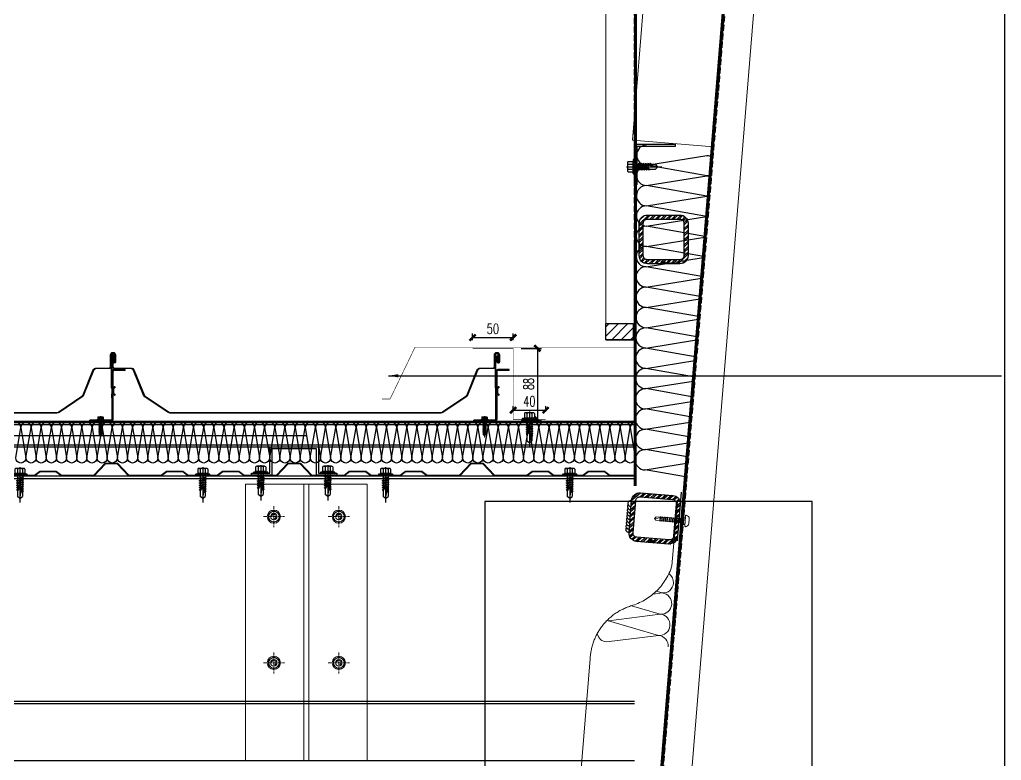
# Model space of a CAD drawing. Extents: x -160106 to 966792, y -663931 to 1550022.
# Drawn here: x -60732 to -59523, y -112277 to -111365 of the extents above; entities that cross this region are included whole.
import ezdxf
from ezdxf.enums import TextEntityAlignment as Align
from ezdxf.xclip import XClip

# ---------------------------------------------------------------- set-up
doc = ezdxf.new("R2010")
doc.units = 0
for name, pattern in [('CENTER', [2, 1.25, -0.25, 0.25, -0.25]), ('DASH', [0.35, 0.25, -0.1]), ('ZN-DASH', [0.35, 0.25, -0.1])]:
    doc.linetypes.add(name, pattern=pattern)
for name, color, linetype in [('!ZN4-配件-11', 11, 'Continuous'), ('!ZN5-钢材断面-2', 2, 'Continuous'), ('!ZN6-虚线-8', 8, 'ZN-DASH'), ('20剖面图$0$A-LIN-V', 9, 'Continuous'), ('20剖面图$0$AS-WALL', 40, 'Continuous'), ('A-AXIS-DP', 126, 'Continuous'), ('A-LIN-V', 9, 'Continuous'), ('AS-WALL', 40, 'Continuous'), ('BWM', 8, 'Continuous'), ('DIM', 173, 'Continuous'), ('Fill', 8, 'Continuous'), ('Glass cotton', 95, 'Continuous'), ('pj', 4, 'Continuous'), ('SEAMLOK75 - SHEET', 6, 'Continuous'), ('V900型压型底板', 190, 'Continuous'), ('ZX', 240, 'CENTER'), ('焊缝', 8, 'Continuous'), ('紧固件', 40, 'Continuous'), ('虹吸雨水斗', 6, 'Continuous')]:
    doc.layers.add(name, color=color, linetype=linetype)
doc.layers.add('0_INSULATION', color=252, linetype='Continuous', lineweight=9, transparency=0.2)
for name, color, linetype, lineweight in [('0_SCREW RIVET', 4, 'Continuous', 15), ('S-dim', 81, 'Continuous', 0), ('屋面板', 6, 'Continuous', 13), ('底板', 2, 'Continuous', 13), ('彩钢板', 6, 'Continuous', 15), ('粗', 7, 'Continuous', 50), ('防火岩棉', 252, 'Continuous', 13)]:
    doc.layers.add(name, color=color, linetype=linetype, lineweight=lineweight)
doc.layers.add('@ZN-型材编号（非打印层）', color=8, linetype='Continuous', plot=False)
doc.styles.add('DHTEXT-1', font='ROMANS.shx', dxfattribs={"width": 0.7, "bigfont": 'CHINESE.shx'})
doc.dimstyles.new('ZN5', dxfattribs={"dimscale": 5, "dimtxt": 2.5, "dimasz": 1.5, "dimexe": 1, "dimexo": 2, "dimgap": 0.9, "dimtad": 1, "dimdec": 0, "dimdsep": 46, "dimtxsty": 'DHTEXT-1', "dimblk": 'ARCHTICK', "dimcen": 2.5, "dimclrd": 173, "dimclre": 173, "dimclrt": 7, "dimazin": 2, "dimtfac": 1, "dimtdec": 0, "dimtix": 1, "dimtmove": 2, "dimatfit": 3, "dimfxl": 0, "dimtolj": 1, "dimtzin": 0, "dimarcsym": 0})
doc.dimstyles.new('ZN8', dxfattribs={"dimscale": 8, "dimtxt": 2.5, "dimasz": 1.5, "dimexe": 1, "dimexo": 2, "dimgap": 0.9, "dimtad": 1, "dimdec": 0, "dimdsep": 46, "dimtxsty": 'DHTEXT-1', "dimblk": 'ARCHTICK', "dimcen": 2.5, "dimclrd": 173, "dimclre": 173, "dimclrt": 7, "dimazin": 2, "dimtfac": 1, "dimtix": 1, "dimtmove": 2, "dimatfit": 3, "dimfxl": 0, "dimarcsym": 0})

# ---------------------------------------------------------------- blocks, each defined once
blk = doc.blocks.new('A$C134259d2')
h = blk.add_hatch()
h.set_pattern_fill('ANSI31', color=256, scale=2.574546, style=0)
h.set_pattern_definition([(225, (34466.569, 41955.906), (5.7800201, -5.7800201), [])])
h.paths.add_polyline_path([(193, -2117.9), (226.4, -2117.9), (226.4, -2137.9), (193, -2137.9)])
at = {"layer": '!ZN6-虚线-8', "ltscale": 30}
blk.add_line((228.2, -2137.9), (228.2, -5.5), dxfattribs=at)
blk.add_lwpolyline([(193, -2117.9), (226.4, -2117.9), (226.4, -2137.9), (193, -2137.9)], close=True)
at = {"layer": '屋面板', "color": 8, "const_width": 0.7}
blk.add_lwpolyline([(228, -1756.7), (228, -1855.6)], close=True, dxfattribs=at)
at = {"layer": '彩钢板', "color": 1}
for p, q in [((193, -2137.9), (193, -5.5)), ((229, -2137.9), (229, -5.5)), ((193, -2137.9), (229, -2137.9))]:
    blk.add_line(p, q, dxfattribs=at)
at = {"layer": '防火岩棉', "color": 0, "const_width": 3.75}
blk.add_lwpolyline([(230.4, -6.9), (229, -2318)], dxfattribs=at)
blk = doc.blocks.new('*U3026')
at = {"layer": 'pj'}
for p, q in [((-4.4, 0.45), (-4.4, 0)), ((4.4, 0), (-4.4, 0)), ((-4.1, 0.75), (-3.1, 1)), ((4.1, 0.75), (-4.1, 0.75)), ((-3.1, 3.85), (-3.1, 1)), ((3.1, 1), (-3.1, 1)), ((2.33, 4.25), (-2.33, 4.25)), ((-2.04, 0.75), (-1.55, 1)), ((-1.55, 3.85), (-1.55, 1)), ((-1.55, 0), (-1.55, -1.59)), ((1.55, 3.85), (1.55, 1)), ((2.15, 0.75), (1.55, 1)), ((1.55, 0), (1.55, -1.09)), ((3.1, 3.85), (3.1, 1)), ((4.1, 0.75), (3.1, 1)), ((4.4, 0.45), (4.4, 0)), ((-2.11, -1.9), (2.11, -1.4)), ((-2.11, -1.9), (-1.55, -1.59)), ((-2.11, -1.9), (-1.55, -2.21)), ((-2.11, -3.3), (2.11, -2.8)), ((-2.11, -3.3), (-1.55, -2.99)), ((-2.11, -3.3), (-1.55, -3.61)), ((-2.11, -4.7), (2.11, -4.2)), ((-2.11, -4.7), (-1.55, -4.39)), ((-2.11, -4.7), (-1.55, -5.01)), ((-2.11, -6.1), (2.11, -5.6)), ((-2.11, -6.1), (-1.55, -5.79)), ((-1.55, -1.59), (1.55, -1.09)), ((-1.55, -2.21), (1.55, -1.71)), ((-1.55, -2.21), (-1.55, -2.99)), ((-1.55, -2.99), (1.55, -2.49)), ((-1.55, -3.61), (1.55, -3.11)), ((-1.55, -3.61), (-1.55, -4.39)), ((-1.55, -4.39), (1.55, -3.89)), ((-1.55, -5.01), (1.55, -4.51)), ((-1.55, -5.01), (-1.55, -5.79)), ((-1.55, -5.79), (1.55, -5.29)), ((-1.55, -6.41), (1.55, -5.91)), ((1.55, -0.31), (1.55, -1.09)), ((2.11, -1.4), (1.55, -1.09)), ((2.11, -1.4), (1.55, -1.71)), ((1.55, -1.71), (1.55, -2.49)), ((2.11, -2.8), (1.55, -2.49)), ((2.11, -2.8), (1.55, -3.11)), ((1.55, -3.11), (1.55, -3.89)), ((2.11, -4.2), (1.55, -3.89)), ((2.11, -4.2), (1.55, -4.51)), ((1.55, -4.51), (1.55, -5.29)), ((2.11, -5.6), (1.55, -5.29)), ((2.11, -5.6), (1.55, -5.91)), ((1.55, -5.91), (1.55, -6.69)), ((-2.11, -6.1), (-1.55, -6.41)), ((-2.11, -7.5), (2.11, -7)), ((-2.11, -7.5), (-1.55, -7.19)), ((-2.11, -7.5), (-1.55, -7.81)), ((-2.11, -8.9), (-1.55, -8.59)), ((-2.11, -8.9), (-1.14, -8.78)), ((-2.11, -8.9), (-1.55, -9.21)), ((-1.55, -6.41), (-1.55, -7.19)), ((-1.55, -7.19), (1.55, -6.69)), ((-1.55, -7.81), (1.55, -7.31)), ((-1.55, -7.81), (-1.55, -8.59)), ((-1.55, -8.59), (-0.99, -8.49)), ((-1.55, -9.21), (-1.33, -9.17)), ((-1.55, -9.21), (-1.55, -13)), ((0.56, -8.24), (1.55, -8.09)), ((0.71, -8.55), (2.11, -8.4)), ((0.71, -8.83), (1.55, -8.71)), ((0.71, -9.61), (1.55, -9.49)), ((0.71, -9.95), (2.11, -9.8)), ((0.71, -10.23), (1.55, -10.11)), ((2.11, -7), (1.55, -6.69)), ((2.11, -7), (1.55, -7.31)), ((1.55, -7.31), (1.55, -8.09)), ((2.11, -8.4), (1.55, -8.09)), ((2.11, -8.4), (1.55, -8.71)), ((1.55, -8.71), (1.55, -9.49)), ((2.11, -9.8), (1.55, -9.49)), ((2.11, -9.8), (1.55, -10.11)), ((1.55, -10.11), (1.55, -13)), ((0, -14.4), (-1.55, -13)), ((0, -14.4), (1.55, -13))]:
    blk.add_line(p, q, dxfattribs=at)
blk.add_lwpolyline([(0, -14.4), (0.71, -10.23), (0.71, -8.5, 0.417657), (0.41, -8.2, 0.097062), (-0.99, -8.49), (-1.55, -9.6)], format="xyb", dxfattribs=at)
for centre, radius, start, end in [((-4.1, 0.45), 0.3, 90, 180), ((-2.33, 3.3), 0.951, 35.40086, 144.59914), ((0, 1.05), 3.2, 61.05941, 118.94059), ((2.33, 3.3), 0.951, 35.40086, 144.59914), ((4.1, 0.45), 0.3, 0, 90)]:
    blk.add_arc(centre, radius, start, end, dxfattribs=at)
at = {"layer": 'ZX', "ltscale": 0.2}
blk.add_line((0, 4.94), (0, -16.83), dxfattribs=at)
blk = doc.blocks.new('00990')
at = {"color": 2}
blk.add_lwpolyline([(7292.4, -17093.5), (7314.9, -17093.5), (7314.9, -17061), (7374.9, -17061), (7374.9, -17093.5), (7397.4, -17093.5), (7397.4, -17096), (7372.4, -17096), (7372.4, -17063.5), (7317.4, -17063.5), (7317.4, -17096), (7292.4, -17096)], close=True, dxfattribs=at)
at = {"layer": '紧固件', "xscale": 2, "yscale": 2, "zscale": 2}
for p in [(7303.6, -17093.5), (7386.1, -17093.5, 0)]:
    blk.add_blockref('*U3026', p, dxfattribs=at)
blk = doc.blocks.new('*U2934')
at = {"layer": 'pj'}
for p, q in [((-4.4, 0.5), (-4.4, 0)), ((4.4, 0), (-4.4, 0)), ((-4.1, 0.8), (-3.1, 1)), ((4.1, 0.8), (-4.1, 0.8)), ((-3.1, 3.9), (-3.1, 1)), ((3.1, 1), (-3.1, 1)), ((2.3, 4.2), (-2.3, 4.2)), ((-2, 0.8), (-1.5, 1)), ((-1.5, 3.9), (-1.5, 1)), ((-1.5, 0), (-1.5, -1.6)), ((1.5, 3.9), (1.5, 1)), ((2.2, 0.8), (1.5, 1)), ((1.5, 0), (1.5, -1.1)), ((3.1, 3.9), (3.1, 1)), ((4.1, 0.8), (3.1, 1)), ((4.4, 0.5), (4.4, 0)), ((-2.1, -1.9), (2.1, -1.4)), ((-2.1, -1.9), (-1.5, -1.6)), ((-2.1, -1.9), (-1.5, -2.2)), ((-2.1, -3.3), (2.1, -2.8)), ((-2.1, -3.3), (-1.5, -3)), ((-2.1, -3.3), (-1.5, -3.6)), ((-2.1, -4.7), (2.1, -4.2)), ((-2.1, -4.7), (-1.5, -4.4)), ((-2.1, -4.7), (-1.5, -5)), ((-2.1, -6.1), (2.1, -5.6)), ((-2.1, -6.1), (-1.5, -5.8)), ((-2.1, -6.1), (-1.5, -6.4)), ((-2.1, -7.5), (2.1, -7)), ((-2.1, -7.5), (-1.5, -7.2)), ((-2.1, -7.5), (-1.5, -7.8)), ((-2.1, -8.9), (2.1, -8.4)), ((-2.1, -8.9), (-1.5, -8.6)), ((-2.1, -8.9), (-1.5, -9.2)), ((-2.1, -10.3), (2.1, -9.8)), ((-2.1, -10.3), (-1.5, -10)), ((-2.1, -10.3), (-1.5, -10.6)), ((-2.1, -11.7), (2.1, -11.2)), ((-2.1, -11.7), (-1.5, -11.4)), ((-2.1, -11.7), (-1.5, -12)), ((-1.5, -1.6), (1.5, -1.1)), ((-1.5, -2.2), (1.5, -1.7)), ((-1.5, -2.2), (-1.5, -3)), ((-1.5, -3), (1.5, -2.5)), ((-1.5, -3.6), (1.5, -3.1)), ((-1.5, -3.6), (-1.5, -4.4)), ((-1.5, -4.4), (1.5, -3.9)), ((-1.5, -5), (1.5, -4.5)), ((-1.5, -5), (-1.5, -5.8)), ((-1.5, -5.8), (1.5, -5.3)), ((-1.5, -6.4), (1.5, -5.9)), ((-1.5, -6.4), (-1.5, -7.2)), ((-1.5, -7.2), (1.5, -6.7)), ((-1.5, -7.8), (1.5, -7.3)), ((-1.5, -7.8), (-1.5, -8.6)), ((-1.5, -8.6), (1.5, -8.1)), ((-1.5, -9.2), (1.5, -8.7)), ((-1.5, -9.2), (-1.5, -10)), ((-1.5, -10), (1.5, -9.5)), ((-1.5, -10.6), (1.5, -10.1)), ((-1.5, -10.6), (-1.5, -11.4)), ((-1.5, -11.4), (1.5, -10.9)), ((-1.5, -12), (1.5, -11.5)), ((1.5, -0.3), (1.5, -1.1)), ((2.1, -1.4), (1.5, -1.1)), ((2.1, -1.4), (1.5, -1.7)), ((1.5, -1.7), (1.5, -2.5)), ((2.1, -2.8), (1.5, -2.5)), ((2.1, -2.8), (1.5, -3.1)), ((1.5, -3.1), (1.5, -3.9)), ((2.1, -4.2), (1.5, -3.9)), ((2.1, -4.2), (1.5, -4.5)), ((1.5, -4.5), (1.5, -5.3)), ((2.1, -5.6), (1.5, -5.3)), ((2.1, -5.6), (1.5, -5.9)), ((1.5, -5.9), (1.5, -6.7)), ((2.1, -7), (1.5, -6.7)), ((2.1, -7), (1.5, -7.3)), ((1.5, -7.3), (1.5, -8.1)), ((2.1, -8.4), (1.5, -8.1)), ((2.1, -8.4), (1.5, -8.7)), ((1.5, -8.7), (1.5, -9.5)), ((2.1, -9.8), (1.5, -9.5)), ((2.1, -9.8), (1.5, -10.1)), ((1.5, -10.1), (1.5, -10.9)), ((2.1, -11.2), (1.5, -10.9)), ((2.1, -11.2), (1.5, -11.5)), ((1.5, -11.5), (1.5, -12.3)), ((-2.1, -13.1), (-1.5, -12.8)), ((-2.1, -13.1), (-1.1, -13)), ((-2.1, -13.1), (-1.5, -13.4)), ((-1.5, -12), (-1.5, -12.8)), ((-1.5, -12.8), (-1, -12.7)), ((-1.5, -13.4), (-1.5, -17.2)), ((-1.5, -13.4), (-1.3, -13.4)), ((0, -18.6), (-1.5, -17.2)), ((0, -18.6), (1.5, -17.2)), ((0.6, -12.4), (1.5, -12.3)), ((0.7, -12.8), (2.1, -12.6)), ((0.7, -13), (1.5, -12.9)), ((0.7, -13.8), (1.5, -13.7)), ((0.7, -14.2), (2.1, -14)), ((0.7, -14.4), (1.5, -14.3)), ((2.1, -12.6), (1.5, -12.3)), ((2.1, -12.6), (1.5, -12.9)), ((1.5, -12.9), (1.5, -13.7)), ((2.1, -14), (1.5, -13.7)), ((2.1, -14), (1.5, -14.3)), ((1.5, -14.3), (1.5, -17.2))]:
    blk.add_line(p, q, dxfattribs=at)
blk.add_lwpolyline([(0, -18.6), (0.7, -14.4), (0.7, -12.7, 0.417657), (0.4, -12.4, 0.097062), (-1, -12.7), (-1.5, -13.8)], format="xyb", dxfattribs=at)
for centre, radius, start, end in [((-4.1, 0.5), 0.3, 90, 180), ((-2.3, 3.3), 0.951, 35.4009, 144.5991), ((0, 1), 3.2, 61.0594, 118.9406), ((2.3, 3.3), 0.951, 35.4009, 144.5991), ((4.1, 0.5), 0.3, 0, 90)]:
    blk.add_arc(centre, radius, start, end, dxfattribs=at)
at = {"layer": 'ZX', "ltscale": 0.2}
blk.add_line((0, 4.9), (0, -21), dxfattribs=at)
blk = doc.blocks.new('A$C06060CBF')
at = {"layer": '粗', "lineweight": -2}
for p, q in [((26.8, 41.2), (26.8, 82.1)), ((27.4, 41.2), (27.4, 82.1)), ((27.4, 2.3), (27.4, 61.4)), ((28.7, 2.3), (28.7, 61.4)), ((43.8, 63.6), (29.7, 63.6)), ((43.8, 62.4), (29.7, 62.4)), ((43.8, 62.4), (43.8, 63.6)), ((28.7, 59.5), (27.4, 59.5)), ((28.7, 41.2), (27.4, 41.2)), ((30.4, 42.2), (28, 40.8)), ((29.2, 40.8), (28.4, 40.3)), ((30.7, 41.6), (29.2, 40.8)), ((29.2, 33.8), (29.2, 40.3)), ((30.9, 41.1), (29.8, 40.4)), ((29.8, 33.8), (29.8, 40.3)), ((26.8, 33), (26.8, 28.9)), ((27.4, 33), (27.4, 28.9)), ((28.7, 33), (27.4, 33)), ((30.4, 32), (28, 33.3)), ((29.2, 33.4), (28.4, 33.9)), ((30.7, 32.5), (29.2, 33.4)), ((30.6, 33.3), (29.8, 33.7)), ((30.9, 33.1), (29.8, 33.7)), ((26.4, 1.2), (0, 1.2)), ((0, 0), (0, 1.2)), ((26.4, 0), (0, 0)), ((19.5, 0), (19.5, 1.2))]:
    blk.add_line(p, q, dxfattribs=at)
at = {"layer": '粗'}
blk.add_line((27.4, 28.9), (26.8, 28.9), dxfattribs=at)
at = {"layer": '粗', "linetype": 'DASH', "lineweight": -2}
for p, q in [((9.7, 1.2), (9.7, 0)), ((16.9, 1.2), (16.9, 0))]:
    blk.add_line(p, q, dxfattribs=at)
at = {"layer": '粗', "lineweight": -2}
blk.add_lwpolyline([(27.4, 82.1, -1), (29.9, 82.1), (29.9, 73.1), (30.5, 73.1), (30.5, 82.1, 1), (26.8, 82.1)], format="xyb", dxfattribs=at)
for centre, radius, start, end in [((29.7, 61.4), 2.25, 90, 180), ((29.7, 61.4), 1.02, 90, 180), ((27.8, 41.2), 1.02, 180, 300), ((27.8, 41.2), 0.41, 180, 300), ((29.9, 40.3), 0.717, 120, 180), ((29.9, 40.3), 0.102, 120, 180), ((30.6, 41.6), 0.627, 302.657, 103.9204), ((27.8, 33), 1.02, 60, 180), ((27.8, 33), 0.41, 60, 180), ((29.9, 33.8), 0.717, 180, 240), ((29.9, 33.8), 0.102, 180, 240), ((30.6, 32.6), 0.627, 256.0796, 57.343), ((26.4, 2.3), 1.02, 270, 0), ((26.4, 2.3), 2.25, 270, 0)]:
    blk.add_arc(centre, radius, start, end, dxfattribs=at)
at = {"layer": '紧固件', "xscale": -1.023999999801318, "yscale": 1.023999999801318, "zscale": 1.023999999801318}
blk.add_blockref('*U2934', (13.2, 1.2), dxfattribs=at)
blk = doc.blocks.new('903092')
at = {"layer": 'A-AXIS-DP', "color": 2, "ltscale": 2800}
blk.add_lwpolyline([(1167543.6, 395881.2), (1167496.6, 395881.2), (1167496.6, 395834.2), (1167493.6, 395834.2), (1167493.6, 395884.2), (1167543.6, 395884.2)], close=True, dxfattribs=at)
at = {"layer": '屋面板', "color": 6, "const_width": 0.7}
blk.add_lwpolyline([(1167493.6, 395884.2), (1167493.6, 395634.2)], close=True, dxfattribs=at)
at = {"layer": '屋面板', "color": 6}
blk.add_lwpolyline([(1167182.9, 395570.5, 0.7, 0.7, 0), (1167192.9, 395570.5, 0.7, 0.7, 0), (1167223.6, 395634.2, 0.7, 0.7, 0), (1167493.6, 395634.2, 0.7, 0.7, 0), (1167223.6, 395634.2, 0, 0, 0)], format="xyseb", dxfattribs=at)
at = {"layer": '屋面板', "color": 2}
blk.add_lwpolyline([(1167294.4, 395632.8, 0.7, 0.7, 0), (1167344.4, 395632.8, 0.7, 0.7, 0), (1167344.4, 395545, 0.7, 0.7, 0), (1167344.4, 395632.8, 0, 0, 0)], format="xyseb", dxfattribs=at)
at = {"layer": '屋面板', "color": 2, "const_width": 0.7}
blk.add_lwpolyline([(1167344.4, 395545), (1167384.4, 395545)], dxfattribs=at)
at = {"layer": '紧固件', "xscale": 2, "yscale": 2, "zscale": 2, "rotation": 90}
blk.add_blockref('*U3026', (1167493.6, 395856.4), dxfattribs=at)
at = {"layer": '紧固件', "xscale": 2, "yscale": 2, "zscale": 2}
blk.add_blockref('*U3026', (1167364.4, 395545), dxfattribs=at)
blk = doc.blocks.new('*U3027')
at = {"color": 4}
for points in [[(-7, -1, 1), (9, -1, 1), (-7, -1, 1)], [(-5.4, -1, 1), (7.4, -1, 1), (-5.4, -1, 1)], [(-3, -1, 1), (5, -1, 1), (-3, -1, 1)], [(1, -3.8, 2.414214), (-1.8, -1, 2.414214)]]:
    blk.add_lwpolyline(points, format="xyb", dxfattribs=at)
blk.add_lwpolyline([(1, -8.3), (-5.7, -4.6), (-5.7, 2.6), (1, 6.3), (7.7, 2.6), (7.7, -4.6), (1, -8.3)], dxfattribs=at)
at = {"color": 1, "linetype": 'CENTER', "ltscale": 3}
for points in [[(1, 11.8), (1, -13.8)], [(-11.8, -1), (13.8, -1)]]:
    blk.add_lwpolyline(points, dxfattribs=at)
blk = doc.blocks.new('4356')
at = {"layer": 'S-dim', "ltscale": 10}
for p, q in [((1239454.8, -86062.1), (1239604.8, -86062.1)), ((1239454.8, -86062.1), (1239454.8, -86402.1)), ((1239526.8, -86062.1), (1239526.8, -86402.1)), ((1239532.8, -86062.1), (1239532.8, -86402.1)), ((1239604.8, -86062.1), (1239604.8, -86402.1)), ((1239454.8, -86402.1), (1239604.8, -86402.1))]:
    blk.add_line(p, q, dxfattribs=at)
at = {"xscale": 1.010860484544767, "yscale": 1.010860484544767, "zscale": 1.010860484544767}
for p in [(1239488.8, -86101.1), (1239568.8, -86101.1), (1239488.8, -86281.1), (1239568.8, -86281.1)]:
    blk.add_blockref('*U3027', p, dxfattribs=at)
blk = doc.blocks.new('_ArchTick')
at = {"color": 0, "linetype": 'ByBlock', "const_width": 0.4}
blk.add_lwpolyline([(-0.5, -0.5), (0.5, 0.5)], dxfattribs=at)
blk = doc.blocks.new('*D2483')
at = {"layer": 'Defpoints', "color": 0, "ltscale": 50, "transparency": 16777216}
for p in [(124394.9, -727192), (124344.9, -727205.3), (124394.9, -727205.3)]:
    blk.add_point(p, dxfattribs=at)
at = {"layer": '虹吸雨水斗', "color": 173, "linetype": 'ByBlock', "lineweight": -2, "ltscale": 50, "transparency": 16777216}
for p, q in [((124344.9, -727195.3), (124344.9, -727187)), ((124344.9, -727192), (124394.9, -727192)), ((124394.9, -727195.3), (124394.9, -727187))]:
    blk.add_line(p, q, dxfattribs=at)
at = {"layer": '虹吸雨水斗', "color": 173, "lineweight": -2, "ltscale": 50, "transparency": 16777216, "xscale": 7.5, "yscale": 7.5, "zscale": 7.5, "rotation": 180}
blk.add_blockref('_ArchTick', (124344.9, -727192), dxfattribs=at)
at = {"layer": '虹吸雨水斗', "color": 173, "lineweight": -2, "ltscale": 50, "transparency": 16777216, "xscale": 7.5, "yscale": 7.5, "zscale": 7.5}
blk.add_blockref('_ArchTick', (124394.9, -727192), dxfattribs=at)
at = {"layer": '虹吸雨水斗', "color": 7, "ltscale": 50, "transparency": 16777216, "insert": (124369.9, -727181.2), "char_height": 12.5, "attachment_point": 5, "style": 'DHTEXT-1'}
blk.add_mtext('50', dxfattribs=at)
blk = doc.blocks.new('*D2484')
at = {"layer": 'Defpoints', "color": 0, "ltscale": 50, "transparency": 16777216}
for p in [(124394.9, -727205.3), (124394.9, -727293.1), (124424.7, -727293.1)]:
    blk.add_point(p, dxfattribs=at)
at = {"layer": '虹吸雨水斗', "color": 173, "linetype": 'ByBlock', "lineweight": -2, "ltscale": 50, "transparency": 16777216}
for p, q in [((124404.9, -727205.3), (124429.7, -727205.3)), ((124424.7, -727205.3), (124424.7, -727293.1)), ((124404.9, -727293.1), (124429.7, -727293.1))]:
    blk.add_line(p, q, dxfattribs=at)
at = {"layer": '虹吸雨水斗', "color": 173, "lineweight": -2, "ltscale": 50, "transparency": 16777216, "xscale": 7.5, "yscale": 7.5, "zscale": 7.5}
for p, rotation in [((124424.7, -727205.3), 90), ((124424.7, -727293.1), 270)]:
    blk.add_blockref('_ArchTick', p, dxfattribs=dict(at, rotation=rotation))
at = {"layer": '虹吸雨水斗', "color": 7, "ltscale": 50, "transparency": 16777216, "insert": (124413.9, -727249.2), "char_height": 12.5, "attachment_point": 5, "rotation": 90, "style": 'DHTEXT-1'}
blk.add_mtext('88', dxfattribs=at)
blk = doc.blocks.new('*D2485')
at = {"layer": 'Defpoints', "color": 0, "ltscale": 50, "transparency": 16777216}
for p in [(124434.9, -727281.4), (124394.9, -727293.1), (124434.9, -727293.1)]:
    blk.add_point(p, dxfattribs=at)
at = {"layer": '虹吸雨水斗', "color": 173, "linetype": 'ByBlock', "lineweight": -2, "ltscale": 50, "transparency": 16777216}
for p, q in [((124394.9, -727283.1), (124394.9, -727276.4)), ((124434.9, -727283.1), (124434.9, -727276.4)), ((124394.9, -727281.4), (124434.9, -727281.4))]:
    blk.add_line(p, q, dxfattribs=at)
at = {"layer": '虹吸雨水斗', "color": 173, "lineweight": -2, "ltscale": 50, "transparency": 16777216, "xscale": 7.5, "yscale": 7.5, "zscale": 7.5, "rotation": 180}
blk.add_blockref('_ArchTick', (124394.9, -727281.4), dxfattribs=at)
at = {"layer": '虹吸雨水斗', "color": 173, "lineweight": -2, "ltscale": 50, "transparency": 16777216, "xscale": 7.5, "yscale": 7.5, "zscale": 7.5}
blk.add_blockref('_ArchTick', (124434.9, -727281.4), dxfattribs=at)
at = {"layer": '虹吸雨水斗', "color": 7, "ltscale": 50, "transparency": 16777216, "insert": (124414.9, -727270.6), "char_height": 12.5, "attachment_point": 5, "style": 'DHTEXT-1'}
blk.add_mtext('40', dxfattribs=at)
blk = doc.blocks.new('方管钢60x5')
at = {"layer": 'Fill'}
h = blk.add_hatch(dxfattribs=at)
h.set_pattern_fill('ANSI32', color=8, scale=0.5, style=0)
h.set_pattern_definition([(45, (-2913.3746, -800.701), (-3.367596, 3.367596), []), (45, (-2911.1295, -800.701), (-3.367596, 3.367596), [])])
edge = h.paths.add_edge_path(flags=16)
edge.add_line((-20, 25), (20, 25))
edge.add_arc((20, 20), 5, 0, 90, ccw=False)
edge.add_line((25, 20), (25, -20))
edge.add_arc((20, -20), 5, 270, 360, ccw=False)
edge.add_line((20, -25), (-20, -25))
edge.add_arc((-20, -20), 5, 180, 270, ccw=False)
edge.add_line((-25, -20), (-25, 20))
edge.add_arc((-20, 20), 5, 90, 180, ccw=False)
edge = h.paths.add_edge_path()
edge.add_line((-20, 30), (20, 30))
edge.add_arc((20, 20), 10, 0, 90, ccw=False)
edge.add_line((30, 20), (30, -20))
edge.add_arc((20, -20), 10, 270, 360, ccw=False)
edge.add_line((20, -30), (-20, -30))
edge.add_arc((-20, -20), 10, 180, 270, ccw=False)
edge.add_line((-30, -20), (-30, 20))
edge.add_arc((-20, 20), 10, 90, 180, ccw=False)
for points in [[(-20, 30), (20, 30, -0.414214), (30, 20), (30, -20, -0.414214), (20, -30), (-20, -30, -0.414214), (-30, -20), (-30, 20, -0.414214)], [(-20, 25), (20, 25, -0.414214), (25, 20), (25, -20, -0.414214), (20, -25), (-20, -25, -0.414214), (-25, -20), (-25, 20, -0.414214)]]:
    blk.add_lwpolyline(points, format="xyb", close=True)
at = {"layer": '@ZN-型材编号（非打印层）', "style": 'DHTEXT-1', "width": 0.7}
blk.add_text('60x5', height=2, dxfattribs=at).set_placement((-0.5, -28), align=Align.MIDDLE_CENTER)
blk = doc.blocks.new('*U781')
at = {"layer": '!ZN5-钢材断面-2'}
blk.add_blockref('方管钢60x5', (0, 0), dxfattribs=at)
blk = doc.blocks.new('$紧固件$00000145')
at = {"layer": '0_SCREW RIVET'}
for p, q in [((-1.7, 9.4), (-1.7, 7.2)), ((-1.7, 6.7), (-1.7, 5)), ((-1.7, 4.5), (-1.7, 2.8)), ((-1.7, 2.3), (-1.7, 0.6)), ((-1.7, 0.1), (-1.7, -1.6)), ((2.8, 9.4), (2.8, 7.6)), ((2.8, 7.1), (2.8, 5.4)), ((2.8, 4.9), (2.8, 3.2)), ((2.8, 2.7), (2.8, 1)), ((2.8, 0.5), (2.8, -1.2)), ((-1.7, -2.1), (-1.7, -3.8)), ((-1.7, -4.3), (-1.7, -6)), ((-1.7, -6.5), (-1.7, -8.2)), ((-1.7, -8.7), (-1.7, -10.5)), ((-1.7, -11), (-1.7, -12.7)), ((2.8, -1.7), (2.8, -3.4)), ((2.8, -3.9), (2.8, -5.6)), ((2.8, -6.1), (2.8, -7.8)), ((2.8, -8.3), (2.8, -10.1)), ((2.8, -10.6), (2.8, -12.3)), ((-1.7, -13.2), (-1.7, -14.9)), ((-1.7, -15.4), (-1.7, -17.1)), ((-1.7, -17.6), (-1.7, -19.3)), ((-1.7, -19.8), (-1.7, -24.8)), ((2.8, -12.8), (2.8, -14.5)), ((2.8, -15), (2.8, -16.7)), ((2.8, -17.2), (2.8, -18.9)), ((2.8, -19.4), (2.8, -24.8)), ((-1.7, -24.8), (0.5, -26.6)), ((0.5, -26.6), (2.8, -24.8))]:
    blk.add_line(p, q, dxfattribs=at)
blk.add_lwpolyline([(-6.5, 12.1, -0.414214), (-2.5, 16.1), (3.5, 16.1, -0.414214), (7.5, 12.1), (7.5, 12.2), (7.5, 11.4), (-6.5, 11.4), (-6.5, 12.2)], format="xyb", close=True, dxfattribs=at)
for points in [[(-4, 11.4), (5, 11.4), (5, 9.4), (-4, 9.4)], [(-1.7, 6.7), (2.8, 7.1), (3.3, 7.4), (2.8, 7.6), (-1.7, 7.2), (-2.2, 6.9)], [(-1.7, 4.5), (2.8, 4.9), (3.3, 5.2), (2.8, 5.4), (-1.7, 5), (-2.2, 4.7)], [(-1.7, 2.3), (2.8, 2.7), (3.3, 3), (2.8, 3.2), (-1.7, 2.8), (-2.2, 2.5)], [(-1.7, 0.1), (2.8, 0.5), (3.3, 0.8), (2.8, 1), (-1.7, 0.6), (-2.2, 0.3)], [(-1.7, -2.1), (2.8, -1.7), (3.3, -1.4), (2.8, -1.2), (-1.7, -1.6), (-2.2, -1.9)], [(-1.7, -4.3), (2.8, -3.9), (3.3, -3.6), (2.8, -3.4), (-1.7, -3.8), (-2.2, -4.1)], [(-1.7, -6.5), (2.8, -6.1), (3.3, -5.8), (2.8, -5.6), (-1.7, -6), (-2.2, -6.3)], [(-1.7, -8.7), (2.8, -8.3), (3.3, -8.1), (2.8, -7.8), (-1.7, -8.2), (-2.2, -8.5)], [(-1.7, -11), (2.8, -10.6), (3.3, -10.3), (2.8, -10.1), (-1.7, -10.5), (-2.2, -10.7)], [(-1.7, -13.2), (2.8, -12.8), (3.3, -12.5), (2.8, -12.3), (-1.7, -12.7), (-2.2, -13)], [(-1.7, -15.4), (2.8, -15), (3.3, -14.7), (2.8, -14.5), (-1.7, -14.9), (-2.2, -15.2)], [(-1.7, -17.6), (2.8, -17.2), (3.3, -16.9), (2.8, -16.7), (-1.7, -17.1), (-2.2, -17.4)]]:
    blk.add_lwpolyline(points, close=True, dxfattribs=at)
for points in [[(1.7, -19), (-1.7, -19.3), (-2.2, -19.6), (-1.7, -19.8), (1.6, -19.5)], [(0.5, -26.6), (1.9, -18), (2.5, -19.4), (2.5, -19.4), (2.8, -19.9)], [(2.3, -18.9), (2.8, -18.9), (3.3, -19.1), (2.8, -19.4), (2.5, -19.4)]]:
    blk.add_lwpolyline(points, dxfattribs=at)
blk = doc.blocks.new('*U2490')
at = {"layer": '0_INSULATION'}
for p, q in [((114761.39, -53978.93), (114792.96, -53985.48)), ((114792.96, -53985.48), (114764.45, -53991.41)), ((114766.55, -53993.11), (114792.96, -53998.59)), ((114792.96, -53998.59), (114781.19, -54001.04)), ((114792.98, -54103.48), (114787.53, -54104.61)), ((114789.32, -54102.72), (114792.98, -54103.48)), ((114792.98, -54116.59), (114761.42, -54123.15)), ((114774.8, -54112.82), (114792.98, -54116.59)), ((114761.42, -54123.15), (114792.98, -54129.7)), ((114792.98, -54129.7), (114761.42, -54136.27))]:
    blk.add_line(p, q, dxfattribs=at)
blk.add_lwpolyline([(114802.18, -53511.83), (114802.18, -54429.26), (114752.18, -54429.26), (114752.18, -54147.49, -0.323318), (114775.68, -54112.49, 0.242761), (114797.68, -54086.41), (114798.06, -54026.96, 0.256774), (114775.68, -53998.09, -0.323318), (114752.18, -53963.09), (114752.18, -53511.83)], format="xyb", close=True, dxfattribs=at)
at = {"layer": '0_INSULATION', "extrusion": (0, 0, -1)}
for centre, start_param, end_param in [((114761.39, -53985.49), 5.406397, 6.283185), ((114792.95, -53978.93), 1.570796, 3.141593), ((114792.96, -53992.04), 0, 1.570796), ((114792.96, -53992.04), 1.570796, 3.141593), ((114792.96, -54005.15), 0, 1.570796), ((114792.96, -54005.15), 1.570796, 3.141593), ((114792.96, -54018.26), 0, 1.570796), ((114792.96, -54018.26), 1.570796, 2.416555), ((114792.98, -54096.93), 0.524657, 1.570796), ((114792.98, -54096.93), 1.570796, 3.141593), ((114792.98, -54110.04), 0, 1.570796), ((114792.98, -54110.04), 1.570796, 3.141593), ((114792.98, -54123.15), 0, 1.570796), ((114761.42, -54129.71), 6.139662, 6.283185), ((114761.41, -54116.6), 3.141593, 3.269368), ((114792.98, -54123.15), 1.570796, 3.141593), ((114761.42, -54129.71), 3.141593, 4.407145), ((114792.98, -54136.26), 0, 1.570796)]:
    blk.add_ellipse(centre, major_axis=(0, 6.56), ratio=0.988253, start_param=start_param, end_param=end_param, dxfattribs=at)
blk = doc.blocks.new('*U2380')
at = {"layer": '0_INSULATION'}
for p, q in [((114761.39, -53978.93), (114792.96, -53985.48)), ((114792.96, -53985.48), (114764.45, -53991.41)), ((114766.55, -53993.11), (114792.96, -53998.59)), ((114792.96, -53998.59), (114781.19, -54001.04)), ((114792.98, -54103.48), (114787.53, -54104.61)), ((114789.32, -54102.72), (114792.98, -54103.48)), ((114792.98, -54116.59), (114761.42, -54123.15)), ((114774.8, -54112.82), (114792.98, -54116.59)), ((114761.42, -54123.15), (114792.98, -54129.7)), ((114792.98, -54129.7), (114761.42, -54136.27))]:
    blk.add_line(p, q, dxfattribs=at)
blk.add_lwpolyline([(114802.18, -53758.14), (114802.18, -54358.14), (114752.18, -54358.14), (114752.18, -54147.49, -0.323318), (114775.68, -54112.49, 0.242761), (114797.68, -54086.41), (114798.06, -54026.96, 0.256774), (114775.68, -53998.09, -0.323318), (114752.18, -53963.09), (114752.18, -53758.14)], format="xyb", close=True, dxfattribs=at)
at = {"layer": '0_INSULATION', "extrusion": (0, 0, -1)}
for centre, start_param, end_param in [((114761.39, -53985.49), 5.406397, 6.283185), ((114792.95, -53978.93), 1.570796, 3.141593), ((114792.96, -53992.04), 0, 1.570796), ((114792.96, -53992.04), 1.570796, 3.141593), ((114792.96, -54005.15), 0, 1.570796), ((114792.96, -54005.15), 1.570796, 3.141593), ((114792.96, -54018.26), 0, 1.570796), ((114792.96, -54018.26), 1.570796, 2.416555), ((114792.98, -54096.93), 0.524657, 1.570796), ((114792.98, -54096.93), 1.570796, 3.141593), ((114792.98, -54110.04), 0, 1.570796), ((114792.98, -54110.04), 1.570796, 3.141593), ((114792.98, -54123.15), 0, 1.570796), ((114761.42, -54129.71), 6.139662, 6.283185), ((114761.41, -54116.6), 3.141593, 3.269368), ((114792.98, -54123.15), 1.570796, 3.141593), ((114761.42, -54129.71), 3.141593, 4.407145), ((114792.98, -54136.26), 0, 1.570796)]:
    blk.add_ellipse(centre, major_axis=(0, 6.56), ratio=0.988253, start_param=start_param, end_param=end_param, dxfattribs=at)
blk = doc.blocks.new('A$C4b170b85')
at = {"color": 1, "ltscale": 10}
blk.add_line((-1397, 417.4), (278.8, 417.4), dxfattribs=at)
at = {"color": 3, "ltscale": 10}
for p, q in [((-1397, 415.9), (278.8, 415.9)), ((-1397, 413.4), (278.8, 413.4)), ((-1397, 388.4), (278.8, 388.4)), ((-1397, 385.9), (278.8, 385.9))]:
    blk.add_line(p, q, dxfattribs=at)
at = {"color": 6, "ltscale": 10}
for p, q in [((-1397, 350), (278.8, 350)), ((-1397, 347), (278.8, 347)), ((-1397, 73), (278.8, 73)), ((-1397, 70), (278.8, 70))]:
    blk.add_line(p, q, dxfattribs=at)
at = {"layer": 'A-LIN-V'}
blk.add_line((-600, 0), (278.8, 0), dxfattribs=at)
at = {"layer": 'AS-WALL'}
blk.add_line((243.8, 517.7), (278.8, 517.7), dxfattribs=at)
at = {"layer": 'BWM'}
blk.add_lwpolyline([(278.8, 415.8, 0.364496), (273.7, 409.6), (279.9, 372.2, -1), (267.4, 372.2), (273.7, 409.6, 1), (261.2, 409.6), (267.4, 372.2, -1), (254.9, 372.2), (261.2, 409.6, 1), (248.7, 409.6), (254.9, 372.2, -1), (242.4, 372.2), (248.7, 409.6, 1), (236.2, 409.6), (242.4, 372.2, -1), (229.9, 372.2), (236.2, 409.6, 1), (223.7, 409.6), (229.9, 372.2, -1), (217.4, 372.2), (223.7, 409.6, 1), (211.2, 409.6), (217.4, 372.2, -1), (204.9, 372.2), (211.2, 409.6, 1), (198.7, 409.6), (204.9, 372.2, -1), (192.4, 372.2), (198.7, 409.6, 1), (186.2, 409.6), (192.4, 372.2, -1), (179.9, 372.2), (186.2, 409.6, 1), (173.7, 409.6), (179.9, 372.2, -1), (167.4, 372.2), (173.7, 409.6, 1), (161.2, 409.6), (167.4, 372.2, -1), (154.9, 372.2), (161.2, 409.6, 1), (148.7, 409.6), (154.9, 372.2, -1), (142.4, 372.2), (148.7, 409.6, 1), (136.2, 409.6), (142.4, 372.2, -1), (129.9, 372.2), (136.2, 409.6, 1), (123.7, 409.6), (129.9, 372.2, -1), (117.4, 372.2), (123.7, 409.6, 1), (111.2, 409.6), (117.4, 372.2, -1), (104.9, 372.2), (111.2, 409.6, 1), (98.7, 409.6), (104.9, 372.2, -1), (92.4, 372.2), (98.7, 409.6, 1), (86.2, 409.6), (92.4, 372.2, -1), (79.9, 372.2), (86.2, 409.6, 1), (73.7, 409.6), (79.9, 372.2, -1), (67.4, 372.2), (73.7, 409.6, 1), (61.2, 409.6), (67.4, 372.2, -1), (54.9, 372.2), (61.2, 409.6, 1), (48.7, 409.6), (54.9, 372.2, -1), (42.4, 372.2), (48.7, 409.6, 1), (36.2, 409.6), (42.4, 372.2, -1), (29.9, 372.2), (36.2, 409.6, 1), (23.7, 409.6), (29.9, 372.2, -1), (17.4, 372.2), (23.7, 409.6, 1), (11.2, 409.6), (17.4, 372.2, -1), (4.9, 372.2), (11.2, 409.6, 1), (-1.3, 409.6), (4.9, 372.2, -1), (-7.6, 372.2), (-1.3, 409.6, 1), (-13.8, 409.6), (-7.6, 372.2, -1), (-20.1, 372.2), (-13.8, 409.6, 1), (-26.3, 409.6), (-20.1, 372.2, -1), (-32.6, 372.2), (-26.3, 409.6, 1), (-38.8, 409.6), (-32.6, 372.2, -1), (-45.1, 372.2), (-38.8, 409.6, 1), (-51.3, 409.6), (-45.1, 372.2, -1), (-57.6, 372.2), (-51.3, 409.6, 1), (-63.8, 409.6), (-57.6, 372.2, -1), (-70.1, 372.2), (-63.8, 409.6, 1), (-76.3, 409.6), (-70.1, 372.2, -1), (-82.6, 372.2), (-76.3, 409.6, 1), (-88.8, 409.6), (-82.6, 372.2, -1), (-95.1, 372.2), (-88.8, 409.6, 1), (-101.3, 409.6), (-95.1, 372.2, -1), (-107.6, 372.2), (-101.3, 409.6, 1), (-113.8, 409.6), (-107.6, 372.2, -1), (-120.1, 372.2), (-113.8, 409.6, 1), (-126.3, 409.6), (-120.1, 372.2, -1), (-132.6, 372.2), (-126.3, 409.6, 1), (-138.8, 409.6), (-132.6, 372.2, -1), (-145.1, 372.2), (-138.8, 409.6, 1), (-151.3, 409.6), (-145.1, 372.2, -1), (-157.6, 372.2), (-151.3, 409.6, 1), (-163.8, 409.6), (-157.6, 372.2, -1), (-170.1, 372.2), (-163.8, 409.6, 1), (-176.3, 409.6), (-170.1, 372.2, -1), (-182.6, 372.2), (-176.3, 409.6, 1), (-188.8, 409.6), (-182.6, 372.2, -1), (-195.1, 372.2), (-188.8, 409.6, 1), (-201.3, 409.6), (-195.1, 372.2, -1), (-207.6, 372.2), (-201.3, 409.6, 1), (-213.8, 409.6), (-207.6, 372.2, -1), (-220.1, 372.2), (-213.8, 409.6, 1), (-226.3, 409.6), (-220.1, 372.2, -1), (-232.6, 372.2), (-226.3, 409.6, 1), (-238.8, 409.6), (-232.6, 372.2, -1), (-245.1, 372.2), (-238.8, 409.6, 1), (-251.3, 409.6), (-245.1, 372.2, -1), (-257.6, 372.2), (-251.3, 409.6, 1), (-263.8, 409.6), (-257.6, 372.2, -1), (-270.1, 372.2), (-263.8, 409.6, 1), (-276.3, 409.6), (-270.1, 372.2, -1), (-282.6, 372.2), (-276.3, 409.6, 1), (-288.8, 409.6), (-282.6, 372.2, -1), (-295.1, 372.2), (-288.8, 409.6, 1), (-301.3, 409.6), (-295.1, 372.2, -1), (-307.6, 372.2), (-301.3, 409.6, 1), (-313.8, 409.6), (-307.6, 372.2, -1), (-320.1, 372.2), (-313.8, 409.6, 1), (-326.3, 409.6), (-320.1, 372.2, -1), (-332.6, 372.2), (-326.3, 409.6, 1), (-338.8, 409.6), (-332.6, 372.2, -1), (-345.1, 372.2), (-338.8, 409.6, 1), (-351.3, 409.6), (-345.1, 372.2, -1), (-357.6, 372.2), (-351.3, 409.6, 1), (-363.8, 409.6), (-357.6, 372.2, -1), (-370.1, 372.2), (-363.8, 409.6, 1), (-376.3, 409.6), (-370.1, 372.2, -1), (-382.6, 372.2), (-376.3, 409.6, 1), (-388.8, 409.6), (-382.6, 372.2, -1), (-395.1, 372.2), (-388.8, 409.6, 1), (-401.3, 409.6), (-395.1, 372.2, -1), (-407.6, 372.2), (-401.3, 409.6, 1), (-413.8, 409.6), (-407.6, 372.2, -1), (-420.1, 372.2), (-413.8, 409.6, 1), (-426.3, 409.6), (-420.1, 372.2, -1), (-432.6, 372.2), (-426.3, 409.6, 1), (-438.8, 409.6), (-432.6, 372.2, -1), (-445.1, 372.2), (-438.8, 409.6, 1), (-451.3, 409.6), (-445.1, 372.2, -1), (-457.6, 372.2), (-451.3, 409.6, 1), (-463.8, 409.6), (-457.6, 372.2, -1), (-470.1, 372.2), (-463.8, 409.6, 1), (-476.3, 409.6), (-470.1, 372.2, -1), (-482.6, 372.2), (-476.3, 409.6, 1), (-488.8, 409.6)], format="xyb", dxfattribs=at)
at = {"layer": 'SEAMLOK75 - SHEET'}
blk.add_lwpolyline([(-598.5, 428.1), (-432, 428.1, 0.149451), (-429.8, 428.8), (-401.2, 448.1, 0.149451), (-399.7, 449.9), (-387.6, 480, -0.305731), (-383.2, 482.9), (-368, 482.9, 0.414214), (-366, 484.9), (-366, 499.4, -0.414214), (-363.3, 502.1), (-362.6, 502.1, -0.414214), (-359.9, 499.4), (-359.9, 490.1, -1), (-362.6, 490.1), (-362.6, 498), (-361.9, 498), (-361.9, 490.1, 1), (-360.6, 490.1), (-360.6, 499.4, 0.414214), (-362.6, 501.4), (-363.3, 501.4, 0.414214), (-365.3, 499.4), (-365.3, 484.9, -0.414214), (-368, 482.2), (-383.2, 482.2, 0.305731), (-386.9, 479.7), (-399.1, 449.6, -0.149451), (-400.8, 447.5), (-429.4, 428.2, -0.149451), (-432, 427.4), (-598.5, 427.4)], format="xyb", dxfattribs=at)
blk.add_lwpolyline([(-126, 427.4), (-292.5, 427.4, -0.149451), (-295.1, 428.2), (-323.7, 447.5, -0.149451), (-325.5, 449.6), (-337.6, 479.7, 0.305731), (-341.3, 482.2), (-361, 482.2, -0.414214), (-363.7, 484.9), (-363.7, 498, -1), (-361.6, 498), (-361.6, 490.1), (-362.3, 490.1), (-362.3, 498, 1), (-363, 498), (-363, 484.9, 0.414214), (-361, 482.9), (-341.3, 482.9, -0.305731), (-337, 480), (-324.8, 449.9, 0.149451), (-323.3, 448.1), (-294.8, 428.8, 0.149451), (-292.5, 428.1), (-126, 428.1), (40.5, 428.1, 0.149451), (42.8, 428.8), (71.3, 448.1, 0.149451), (72.8, 449.9), (85, 480, -0.305731), (89.3, 482.9), (104.6, 482.9, 0.414214), (106.6, 484.9), (106.6, 499.4, -0.414214), (109.3, 502.1), (110, 502.1, -0.414214), (112.7, 499.4), (112.7, 490.1, -1), (110, 490.1), (110, 498), (110.7, 498), (110.7, 490.1, 1), (112, 490.1), (112, 499.4, 0.414214), (110, 501.4), (109.3, 501.4, 0.414214), (107.3, 499.4), (107.3, 484.9, -0.414214), (104.6, 482.2), (89.3, 482.2, 0.305731), (85.6, 479.7), (73.5, 449.6, -0.149451), (71.7, 447.5), (43.2, 428.2, -0.149451), (40.5, 427.4)], format="xyb", close=True, dxfattribs=at)
at = {"layer": '底板', "color": 2}
blk.add_lwpolyline([(-495.4, 350.9), (-459.6, 350.9), (-453.1, 355.9), (-432.9, 355.9), (-426.4, 350.9), (-386.6, 350.9), (-372.6, 365.9), (-357.3, 365.9), (-343.3, 350.9), (-303.6, 350.9), (-297.1, 355.9), (-276.9, 355.9), (-270.4, 350.9), (-234.6, 350.9), (-228.1, 355.9), (-207.9, 355.9), (-201.4, 350.9), (-161.6, 350.9), (-147.6, 365.9), (-132.3, 365.9), (-118.3, 350.9), (-78.6, 350.9), (-72.1, 355.9), (-51.9, 355.9), (-45.4, 350.9), (-9.6, 350.9), (-3.1, 355.9), (17.1, 355.9), (23.6, 350.9), (63.4, 350.9), (77.4, 365.9), (92.7, 365.9), (106.7, 350.9), (146.4, 350.9), (152.9, 355.9), (173.1, 355.9), (179.6, 350.9), (215.4, 350.9), (221.9, 355.9), (242.1, 355.9), (248.6, 350.9), (278.8, 350.9)], dxfattribs=at)
at = {"layer": '底板', "color": 4}
for points in [[(-495.5, 350.6), (-459.5, 350.6), (-453, 355.6), (-433, 355.6), (-426.5, 350.6), (-386.5, 350.6), (-372.5, 365.6), (-357.5, 365.6), (-343.5, 350.6), (-303.5, 350.6), (-297, 355.6), (-277, 355.6), (-270.5, 350.6), (-234.5, 350.6), (-228, 355.6), (-208, 355.6), (-201.5, 350.6), (-161.5, 350.6), (-147.5, 365.6), (-132.5, 365.6), (-118.5, 350.6), (-78.5, 350.6), (-72, 355.6), (-52, 355.6), (-45.5, 350.6), (-9.5, 350.6), (-3, 355.6), (17, 355.6), (23.5, 350.6), (63.5, 350.6), (77.5, 365.6), (92.5, 365.6), (106.5, 350.6), (146.5, 350.6), (153, 355.6), (173, 355.6), (179.5, 350.6), (215.5, 350.6), (222, 355.6), (242, 355.6), (248.5, 350.6), (278.8, 350.6)], [(-495.7, 350), (-459.3, 350), (-452.8, 355), (-433.2, 355), (-426.7, 350), (-386.2, 350), (-372.2, 365), (-357.7, 365), (-343.7, 350), (-303.3, 350), (-296.8, 355), (-277.2, 355), (-270.7, 350), (-234.3, 350), (-227.8, 355), (-208.2, 355), (-201.7, 350), (-161.2, 350), (-147.2, 365), (-132.7, 365), (-118.7, 350), (-78.3, 350), (-71.8, 355), (-52.2, 355), (-45.7, 350), (-9.3, 350), (-2.8, 355), (16.8, 355), (23.3, 350), (63.8, 350), (77.8, 365), (92.3, 365), (106.3, 350), (146.7, 350), (153.2, 355), (172.8, 355), (179.3, 350), (215.7, 350), (222.2, 355), (241.8, 355), (248.3, 350), (278.8, 350)]]:
    blk.add_lwpolyline(points, dxfattribs=at)
at = {"layer": 'A-AXIS-DP'}
blk.add_blockref('903092', (-1167214.8, -395125.7), dxfattribs=at)
at = {"layer": 'Glass cotton', "color": 0}
blk.add_blockref('00990', (-7484.8, 17446.9), dxfattribs=at)
at = {"layer": 'S-dim'}
blk.add_blockref('4356', (-1239654.8, 86402.1), dxfattribs=at)
at = {"layer": 'V900型压型底板'}
for p in [(-391.6, 417.4), (81, 417.4)]:
    blk.add_blockref('A$C06060CBF', p, dxfattribs=at)
at = {"layer": '紧固件', "xscale": 2, "yscale": 2, "zscale": 2}
for p in [(-477.5, 350.9), (-252.5, 350.9), (-27.5, 350.9), (199.2, 350.9)]:
    blk.add_blockref('*U3026', p, dxfattribs=at)
at = {"layer": '虹吸雨水斗', "ltscale": 50}
for p1, p2, distance, picture, middle in [((79.6, 507.1), (129.6, 507.1), 13.3, '*D2483', (104.6, 531.2)), ((129.6, 507.1), (129.6, 419.3), 29.7, '*D2484', (148.6, 463.2)), ((129.6, 419.3), (169.6, 419.3), 11.7, '*D2485', (149.6, 441.8))]:
    dim = blk.add_aligned_dim(p1=p1, p2=p2, distance=distance, dimstyle='ZN5', dxfattribs=at)
    dim.commit()
    dim.dimension.update_dxf_attribs({"geometry": picture, "text_midpoint": middle, "insert": (-124265.3, 727712.4)})
blk = doc.blocks.new('20250917165921')
at = {"layer": '!ZN6-虚线-8', "ltscale": 30}
blk.add_line((-192, 8343.8), (314.8, 14564.8), dxfattribs=at)
at = {"layer": '20剖面图$0$A-LIN-V'}
blk.add_line((-1622.9, 12200), (-350, 12200), dxfattribs=at)
at = {"layer": '20剖面图$0$AS-WALL', "ltscale": 1000}
blk.add_line((110.6, 12130), (105.7, 12070), dxfattribs=at)
at = {"layer": 'Fill'}
for points in [[(68.3, 12557.5, 1), (68.2, 12532.5), (142.3, 12544.4, -0.117575), (147.9, 12543.1, -0.117575)], [(146, 12520, -0.078951), (142.1, 12519.4), (68.2, 12532.5, 1), (68.1, 12507.5), (142.1, 12519.4, -0.077004), (145.9, 12518.8, -0.077004)], [(143.9, 12494.6, -0.038621), (142, 12494.4), (68.1, 12507.5, 1), (68, 12482.5), (142, 12494.4, -0.038164), (143.9, 12494.3)], [(141.9, 12469.4), (68, 12482.5, 1), (67.9, 12457.5), (141.9, 12469.4)], [(139.9, 12444.8), (67.9, 12457.5, 1), (67.7, 12432.5), (139.8, 12444.1)], [(137.9, 12420.1), (67.7, 12432.5, 1), (67.6, 12407.5), (137.8, 12418.8)], [(135.9, 12395.4), (67.6, 12407.5, 1), (67.5, 12382.5), (135.7, 12393.5)], [(133.9, 12370.8), (67.5, 12382.5, 1), (67.4, 12357.5), (133.6, 12368.2)], [(131.8, 12346.1), (67.4, 12357.5, 1), (67.3, 12332.5), (131.6, 12342.9)], [(129.8, 12321.4), (67.3, 12332.5, 1), (67.1, 12307.5), (129.5, 12317.6)], [(127.8, 12296.8), (67.1, 12307.5, 1), (67, 12282.5), (127.5, 12292.2)], [(125.8, 12272.1), (67, 12282.5, 1), (66.9, 12257.5), (125.4, 12266.9)], [(123.8, 12247.4), (66.9, 12257.5, 1), (66.8, 12232.5), (123.3, 12241.6)], [(121.8, 12222.8), (66.8, 12232.5, 1), (66.7, 12207.5), (121.3, 12216.3)], [(119.8, 12198.1), (66.7, 12207.5, 1), (66.5, 12182.5), (119.2, 12191)], [(117.8, 12173.4), (66.5, 12182.5, 1), (66.4, 12157.5), (117.1, 12165.7)]]:
    blk.add_lwpolyline(points, format="xyb", dxfattribs=at)
blk.add_lwpolyline([(115.8, 12148.8), (66.4, 12157.5)], dxfattribs=at)
at = {"layer": '彩钢板', "color": 1}
for p, q in [((-192.8, 8343.9), (314, 14564.8)), ((-157, 8340.9), (350.1, 14564.8))]:
    blk.add_line(p, q, dxfattribs=at)
at = {"layer": '焊缝', "ltscale": 40}
blk.add_lwpolyline([(46.3, 12080.3, -0.57735), (43.4, 12086.6, 0.267949), (46.6, 12084.3, -0.57735), (43.7, 12090.5, 0.267949), (47, 12088.3, -0.57735), (44, 12094.5, 0.267949), (47.3, 12092.3, -0.57735), (44.3, 12098.5, 0.267949), (47.6, 12096.2, -0.57735), (44.7, 12102.5, 0.267949), (48, 12100.2, -0.57735), (45, 12106.5, 0.267949), (48.3, 12104.2, -0.57735), (45.3, 12110.5, 0.267949), (48.6, 12108.2, -0.57735), (45.6, 12114.5, 0.267949), (48.9, 12112.2, -1), (49.6, 12120.2, -1)], format="xyb", dxfattribs=at)
at = {"layer": '防火岩棉', "color": 0, "const_width": 3.75}
blk.add_lwpolyline([(-194.2, 8344), (312.6, 14564.8)], dxfattribs=at)
at = {"layer": '!ZN4-配件-11'}
blk.add_blockref('*U781', (89, 12441.2), dxfattribs=at)
at = {"layer": '!ZN4-配件-11', "rotation": 355.3103279645174}
blk.add_blockref('*U781', (77.9, 12097.8), dxfattribs=at)
at = {"ltscale": 40}
for name, p in [('A$C134259d2', (-175, 14455.6)), ('A$C4b170b85', (-225.8, 11800))]:
    blk.add_blockref(name, p, dxfattribs=at)
at = {"xscale": 2, "yscale": 2, "zscale": 2, "rotation": 355.3425956008955}
blk.add_blockref('*U2490', (-219856.9, 139697.5, 0), dxfattribs=at)
ref = blk.add_blockref('*U2380', (-219954.7, 138497.5, 0), dxfattribs=dict(xscale=2, yscale=2, zscale=2, rotation=355.3425956008955))
XClip(ref).set_block_clipping_path([(114705.0644225496, -54368.0385739997), (114905.9726479614, -54351.6712734481), (114880.567207212, -54039.8200918404), (114679.6589818003, -54056.187392392)])
at = {"xscale": -1, "rotation": 265.3103279645784}
blk.add_blockref('$紧固件$00000145', (104.1, 12095.1), dxfattribs=at)

msp = doc.modelspace()

# ---------------------------------------------------------------- block references
at = {"ltscale": 40}
ref = msp.add_blockref('20250917165921', (-60028.11, -124076.59), dxfattribs=at)
XClip(ref).set_block_clipping_path([(-1186.0518684071, 11609.3066870357), (509.0598294965, 14696.9698240826)])

# ---------------------------------------------------------------- next in the draw order: leaders
at = {"layer": 'DIM'}
msp.add_leader([(-60277.8, -111803.24), (-59620.58, -111803.24), (-59523.42, -111803.24)], dimstyle='ZN8', dxfattribs=at)

doc.saveas('drawing.dxf')
